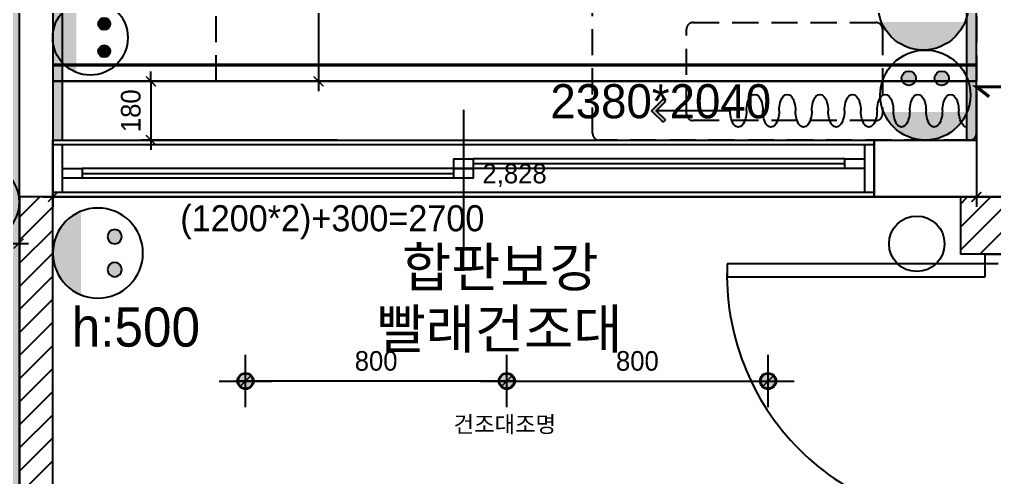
# Model space of a CAD drawing. Header units: inches. Extents: x 3778 to 56227, y -16914 to 35091.
# Drawn here: x 37166 to 40151, y -12470 to -11067 of the extents above; entities that cross this region are included whole.
import ezdxf
from ezdxf.enums import TextEntityAlignment as Align

# ---------------------------------------------------------------- set-up
doc = ezdxf.new("R2010")
doc.units = ezdxf.units.IN
doc.header["$LTSCALE"] = 100
doc.header["$MEASUREMENT"] = 0
doc.header["$PDSIZE"] = 700.071425
doc.linetypes.add('DH-HID2', pattern=[1.2, 0.8, -0.4])
doc.linetypes.add('HID', pattern=[2.5, 1.5, -1])
for name, color, linetype in [('0-ELC TEXT', 7, 'Continuous'), ('01. F-소품', 3, 'Continuous'), ('03-WAL NEW', 3, 'Continuous'), ('04-WIN', 4, 'Continuous'), ('06-LIGHT', 4, 'Continuous'), ('07-DIM WAL', 5, 'Continuous'), ('2-con', 2, 'Continuous'), ('3.기호.계단선', 30, 'Continuous'), ('CO-DO-FR', 7, 'Continuous'), ('CO-DOOR', 8, 'Continuous'), ('FU-FURM', 251, 'DH-HID2'), ('HAT', 8, 'Continuous'), ('RC-LIGHT', 7, 'Continuous'), ('도면층4', 4, 'Continuous'), ('도면층5', 5, 'Continuous'), ('설비', 140, 'Continuous')]:
    doc.layers.add(name, color=color, linetype=linetype)
doc.styles.add('HY 울릉도 L', font='')
doc.styles.add('코레일둥고', font='Korail_Round_Gothic_Medium.ttf')
doc.styles.add('휴먼엑스포', font='Expo M.ttf')
doc.styles.get('HY 울릉도 L').set_extended_font_data('HY울릉도L')
doc.dimstyles.new('30', dxfattribs={"dimscale": 30, "dimtxt": 2, "dimasz": 1, "dimexe": 1, "dimexo": 1, "dimgap": 1, "dimtad": 1, "dimdec": 0, "dimrnd": 0.05, "dimdsep": 46, "dimlunit": 6, "dimtxsty": 'HY 울릉도 L', "dimblk": 'ARCHTICK', "dimcen": 2.5, "dimdle": 1, "dimclrd": 133, "dimclre": 133, "dimclrt": 30, "dimadec": 0, "dimazin": 0, "dimtfac": 1, "dimtdec": 0, "dimtix": 1, "dimtmove": 2, "dimatfit": 3, "dimldrblk": 'ARCHTICK', "dimfxl": 0, "dimlwd": -1, "dimlwe": -1, "dimarcsym": 0})

# ---------------------------------------------------------------- blocks, each defined once
blk = doc.blocks.new('cjvjf')
blk.add_circle((150499, 65760.9), 85)
at = {"layer": '04-WIN'}
blk.add_lwpolyline([(150368.5, 65904.5), (147853.5, 65904.5), (147853.5, 66078.5), (150368.5, 66078.5)], close=True, dxfattribs=at)
at = {"layer": '2-con'}
for points in [[(150368.5, 65904.5), (150368.5, 66078.5), (150681.5, 66078.5), (150681.5, 70048.5), (149381.5, 70048.5), (149381.5, 69448.5), (149256.5, 69448.5), (149256.5, 69746.5), (148951.5, 69746.5), (148951.5, 69946.5), (149251.5, 69946.5), (149251.5, 70244.5), (150833.5, 70244.5), (150833.5, 65904.5), (150368.5, 65904.5)], [(147751.5, 65904.5), (147751.5, 69946.5), (148006.5, 69946.5), (148006.5, 69746.5), (147853.5, 69746.5), (147853.5, 65904.5), (147751.5, 65904.5)]]:
    blk.add_lwpolyline(points, dxfattribs=at)
at = {"layer": '도면층4'}
for p, q in [((149111, 66171.5), (149111, 65741.5)), ((147883.5, 65919), (147883.5, 66064)), ((150338.5, 66064), (150338.5, 65919)), ((149141, 66006.5), (150278.5, 66006.5)), ((147943.5, 65976.5), (149081, 65976.5))]:
    blk.add_line(p, q, dxfattribs=at)
for points in [[(147853.5, 65919), (150368.5, 65919), (150368.5, 66064), (147853.5, 66064)], [(149081, 65991.5), (149081, 66021.5), (149141, 66021.5), (149141, 65991.5)], [(150278.5, 65991.5), (150278.5, 66021.5), (150338.5, 66021.5), (150338.5, 65991.5)], [(147883.5, 65961.5), (147883.5, 65991.5), (147943.5, 65991.5), (147943.5, 65961.5)], [(149081, 65961.5), (149081, 65991.5), (149141, 65991.5), (149141, 65961.5)]]:
    blk.add_lwpolyline(points, close=True, dxfattribs=at)
at = {"layer": '도면층5'}
for p, q in [((150278.5, 66021.5), (149141, 66021.5)), ((149081, 65991.5), (147943.5, 65991.5)), ((150278.5, 65991.5), (149141, 65991.5)), ((149081, 65961.5), (147943.5, 65961.5))]:
    blk.add_line(p, q, dxfattribs=at)
at = {"layer": '도면층4', "style": '휴먼엑스포'}
blk.add_text('2380*2040', height=104.46, dxfattribs=at).set_placement((149377, 66145.3))
blk = doc.blocks.new('cjscjdeh')
at = {"layer": '03-WAL NEW'}
blk.add_lwpolyline([(148140.5, 73572.9), (148140.5, 73572.9, -0.414214), (148240.5, 73472.9), (148240.5, 69057.9), (147890.5, 69057.9), (147890.5, 69232.9), (148090.5, 69232.9), (148090.5, 73572.9)], format="xyb", dxfattribs=at)
blk.add_lwpolyline([(145008.5, 69232.9), (145008.5, 68104.9), (145110.5, 68104.9), (145110.5, 69232.9), (145008.5, 69232.9)], dxfattribs=at)
at = {"layer": 'CO-DO-FR', "color": 8}
for p, q in [((147965.5, 69057.9), (148165.5, 69057.9)), ((147965.5, 69027.9), (147965.5, 69057.9)), ((147965.5, 69057.9), (147965.5, 69057.9)), ((148005.5, 69027.9), (147965.5, 69027.9))]:
    blk.add_line(p, q, dxfattribs=at)
at = {"layer": 'CO-DOOR', "color": 8}
for p, q in [((147965.5, 69027.9), (147175.5, 69027.9)), ((147175.5, 69027.9), (147175.5, 68987.9)), ((147965.5, 68987.9), (147965.5, 69027.9)), ((147175.5, 68987.9), (147965.5, 68987.9))]:
    blk.add_line(p, q, dxfattribs=at)
blk.add_arc((147932, 68994.3), 757.2, 177.4598, 272.5402, dxfattribs=at)
at = {"layer": 'FU-FURM', "color": 8}
for p, q in [((145110.5, 70886.9), (145110.5, 69586.9)), ((145610.5, 69586.9), (145610.5, 70886.9)), ((145110.5, 69586.9), (145610.5, 69586.9))]:
    blk.add_line(p, q, dxfattribs=at)
for points in [[(146783.5, 71606.9), (147918.5, 71606.9, -0.414214), (147938.5, 71586.9), (147938.5, 69426.9, -0.414214), (147918.5, 69406.9), (146783.5, 69406.9, -0.414214), (146763.5, 69426.9), (146763.5, 71586.9, -0.414214)], [(147071, 69766.9), (147631, 69766.9, -0.414214), (147651, 69746.9), (147651, 69486.9, -0.414214), (147631, 69466.9), (147071, 69466.9, -0.414214), (147051, 69486.9), (147051, 69746.9, -0.414214)]]:
    blk.add_lwpolyline(points, format="xyb", close=True, dxfattribs=at)
at = {"layer": 'HAT', "color": 8, "linetype": 'Continuous'}
for p, q in [((147948.8, 69057.9), (148240.5, 69349.6)), ((145008.5, 69170.9), (145070.5, 69232.9)), ((147890.5, 69211.8), (147911.6, 69232.9)), ((147890.5, 69141), (147982.4, 69232.9)), ((147890.5, 69070.3), (148053.1, 69232.9)), ((145008.5, 69100.2), (145110.5, 69202.2)), ((145008.5, 69029.5), (145110.5, 69131.5)), ((145008.5, 68958.8), (145110.5, 69060.8)), ((145008.5, 68888.1), (145110.5, 68990.1)), ((145008.5, 68817.4), (145110.5, 68919.4)), ((145008.5, 68746.7), (145110.5, 68848.7)), ((145008.5, 68675.9), (145110.5, 68777.9)), ((145008.5, 68605.2), (145110.5, 68707.2)), ((145008.5, 68534.5), (145110.5, 68636.5)), ((145008.5, 68463.8), (145110.5, 68565.8)), ((145008.5, 68393.1), (145110.5, 68495.1)), ((145008.5, 68322.4), (145110.5, 68424.4))]:
    blk.add_line(p, q, dxfattribs=at)
at = {"layer": 'RC-LIGHT', "color": 8}
blk.add_line((147938.5, 69586.9), (145110.5, 69586.9), dxfattribs=at)
blk.add_blockref('cjvjf', (-2743, 3328.4))
blk = doc.blocks.new('FFSFDF')
at = {"layer": '01. F-소품'}
blk.add_hatch(color=8, dxfattribs=at).paths.add_polyline_path([(1567672.9, 1746751.1), (1567679.9, 1746744.1), (1567715.3, 1746779.4), (1567679.9, 1746814.8), (1567672.9, 1746807.7), (1567701.2, 1746779.4)])
at = {"layer": '01. F-소품', "color": 8}
for p, q in [((1567672.9, 1746807.7), (1567679.9, 1746814.8)), ((1567474.8, 1746779.4), (1567701.2, 1746779.4)), ((1567672.9, 1746751.1), (1567679.9, 1746744.1))]:
    blk.add_line(p, q, dxfattribs=at)
for points in [[(1567672.9, 1746807.7), (1567701.2, 1746779.4), (1567672.9, 1746751.1)], [(1567679.9, 1746814.8), (1567715.3, 1746779.4), (1567679.9, 1746744.1)]]:
    blk.add_lwpolyline(points, dxfattribs=at)
for centre, start_param, end_param in [((1566799.8, 1746779.4), 1.570796, 4.712389), ((1566899.8, 1746779.4), 1.570796, 4.712389), ((1566999.8, 1746779.4), 1.570796, 4.712389), ((1567099.8, 1746779.4), 1.570796, 4.712389), ((1567199.8, 1746779.4), 1.570796, 4.712389), ((1567299.8, 1746779.4), 1.570796, 4.712389), ((1567399.8, 1746779.4), 1.570796, 4.712389), ((1566749.8, 1746779.4), 6.283185, 7.853982), ((1566849.8, 1746779.4), 4.712389, 7.853982), ((1566949.8, 1746779.4), 4.712389, 7.853982), ((1567049.8, 1746779.4), 4.712389, 7.853982), ((1567149.8, 1746779.4), 4.712389, 7.853982), ((1567249.8, 1746779.4), 4.712389, 7.853982), ((1567349.8, 1746779.4), 4.712389, 7.853982), ((1567449.8, 1746779.4), 4.712389, 7.853982)]:
    blk.add_ellipse(centre, major_axis=(0, -50), ratio=0.5, start_param=start_param, end_param=end_param, dxfattribs=at)
blk = doc.blocks.new('_ArchTick')
at = {"color": 0, "linetype": 'ByBlock', "const_width": 0.15}
blk.add_lwpolyline([(-0.5, -0.5), (0.5, 0.5)], dxfattribs=at)
blk = doc.blocks.new('*D232')
at = {"layer": '07-DIM WAL', "color": 133}
for p, q in [((37567.9, -11257), (37567.9, -11227)), ((37567.9, -11257), (37567.9, -11437)), ((37597.9, -11257), (37597.9, -11257)), ((38137.9, -11437), (37537.9, -11437)), ((37567.9, -11437), (37567.9, -11467))]:
    blk.add_line(p, q, dxfattribs=at)
at = {"layer": 'Defpoints', "color": 0}
for p in [(37567.9, -11257), (37567.9, -11437), (38167.9, -11437)]:
    blk.add_point(p, dxfattribs=at)
at = {"layer": '07-DIM WAL', "color": 133, "xscale": 30, "yscale": 30, "zscale": 30}
for p, rotation in [((37567.9, -11257), 270), ((37567.9, -11437), 90)]:
    blk.add_blockref('_ArchTick', p, dxfattribs=dict(at, rotation=rotation))
at = {"layer": '07-DIM WAL', "color": 30, "insert": (37506.6, -11347), "char_height": 60, "attachment_point": 5, "rotation": 90, "style": 'HY 울릉도 L'}
blk.add_mtext('180', dxfattribs=at)
blk = doc.blocks.new('*D229')
at = {"layer": '07-DIM WAL', "color": 133}
for p, q in [((38081.5, -10322), (38081.5, -11287)), ((38111.5, -10352), (38111.5, -10352)), ((38111.5, -11257), (38111.5, -11257))]:
    blk.add_line(p, q, dxfattribs=at)
at = {"layer": 'Defpoints', "color": 0}
for p in [(38081.5, -10352), (38081.5, -11257), (38081.5, -11257)]:
    blk.add_point(p, dxfattribs=at)
at = {"layer": '07-DIM WAL', "color": 133, "xscale": 30, "yscale": 30, "zscale": 30}
for p, rotation in [((38081.5, -10352), 90), ((38081.5, -11257), 270)]:
    blk.add_blockref('_ArchTick', p, dxfattribs=dict(at, rotation=rotation))
at = {"layer": '07-DIM WAL', "color": 30, "insert": (38020.2, -10804.5), "char_height": 60, "attachment_point": 5, "rotation": 90, "style": 'HY 울릉도 L'}
blk.add_mtext('905', dxfattribs=at)
blk = doc.blocks.new('*D231')
at = {"layer": '07-DIM WAL', "color": 133}
for p, q in [((36228, -11754), (37193, -11754)), ((36258, -11772.7), (36258, -11784))]:
    blk.add_line(p, q, dxfattribs=at)
at = {"layer": 'Defpoints', "color": 0}
for p in [(36258, -11742.7), (37163, -11754), (37163, -11754)]:
    blk.add_point(p, dxfattribs=at)
at = {"layer": '07-DIM WAL', "color": 133, "xscale": 30, "yscale": 30, "zscale": 30, "rotation": 180}
blk.add_blockref('_ArchTick', (36258, -11754), dxfattribs=at)
at = {"layer": '07-DIM WAL', "color": 133, "xscale": 30, "yscale": 30, "zscale": 30}
blk.add_blockref('_ArchTick', (37163, -11754), dxfattribs=at)
at = {"layer": '07-DIM WAL', "color": 30, "insert": (36710.5, -11692.6), "char_height": 60, "attachment_point": 5, "style": 'HY 울릉도 L'}
blk.add_mtext('905', dxfattribs=at)
blk = doc.blocks.new('1')
at = {"linetype": 'Continuous'}
h = blk.add_hatch(color=4, dxfattribs=at)
h.dxf.hatch_style = 1
edge = h.paths.add_edge_path()
edge.add_arc((11539653.5, -14273503.8), 37.5, 0, 360)
at = {"color": 1, "linetype": 'Continuous'}
for p, q in [((11539653.5, -14273637.1), (11539653.5, -14273370.5)), ((11539520.2, -14273503.8), (11539786.8, -14273503.8))]:
    blk.add_line(p, q, dxfattribs=at)
at = {"color": 4, "linetype": 'Continuous'}
for radius in [41.5, 37.5]:
    blk.add_circle((11539653.5, -14273503.8), radius, dxfattribs=at)
blk = doc.blocks.new('egoo')
at = {"layer": '설비'}
h = blk.add_hatch(color=140, dxfattribs=at)
edge = h.paths.add_edge_path()
edge.add_arc((1015645.3, 443433.7), 22.3, 0, 360)
h = blk.add_hatch(color=140, dxfattribs=at)
edge = h.paths.add_edge_path()
edge.add_arc((1015747.7, 443433.7), 22.3, 0, 360)
h = blk.add_hatch(color=140, dxfattribs=at)
edge = h.paths.add_edge_path()
edge.add_line((1015826.3, 443329.1), (1015566.6, 443329.1))
edge.add_ellipse((1015696.5, 443381.5), major_axis=(99, 99), ratio=1, start_angle=156.9578, end_angle=293.0422)
at = {"layer": '설비', "color": 140}
for centre, radius in [((1015696.5, 443381.5), 140), ((1015645.3, 443433.7), 22.3), ((1015747.7, 443433.7), 22.3)]:
    blk.add_circle(centre, radius, dxfattribs=at)
blk = doc.blocks.new('ZHSTPS')
at = {"layer": 'RC-LIGHT'}
h = blk.add_hatch(color=10, dxfattribs=at)
edge = h.paths.add_edge_path()
edge.add_arc((185728.7, 67741.8), 22, 0, 360)
h = blk.add_hatch(color=10, dxfattribs=at)
edge = h.paths.add_edge_path()
edge.add_arc((185829.6, 67741.8), 22, 0, 360)
h = blk.add_hatch(color=10, dxfattribs=at)
edge = h.paths.add_edge_path()
edge.add_line((185907.1, 67638.7), (185651.2, 67638.7))
edge.add_ellipse((185779.2, 67690.3), major_axis=(97.6, 97.6), ratio=1, start_angle=156.9578, end_angle=293.0422)
at = {"layer": 'RC-LIGHT', "color": 10}
for centre, radius in [((185779.2, 67690.3), 138), ((185728.7, 67741.8), 22), ((185829.6, 67741.8), 22)]:
    blk.add_circle(centre, radius, dxfattribs=at)
blk = doc.blocks.new('*D374')
at = {"layer": '07-DIM WAL', "color": 133}
blk.add_line((38687.5, -12175), (37827.5, -12175), dxfattribs=at)
at = {"layer": 'Defpoints', "color": 0}
for p in [(37857.5, -12175), (37857.5, -12175), (38657.5, -12175)]:
    blk.add_point(p, dxfattribs=at)
at = {"layer": '07-DIM WAL', "color": 133, "xscale": 30, "yscale": 30, "zscale": 30, "rotation": 180}
blk.add_blockref('_ArchTick', (37857.5, -12175), dxfattribs=at)
at = {"layer": '07-DIM WAL', "color": 133, "xscale": 30, "yscale": 30, "zscale": 30}
blk.add_blockref('_ArchTick', (38657.5, -12175), dxfattribs=at)
at = {"layer": '07-DIM WAL', "color": 30, "insert": (38257.5, -12113.6), "char_height": 60, "attachment_point": 5, "style": 'HY 울릉도 L'}
blk.add_mtext('800', dxfattribs=at)
blk = doc.blocks.new('*D375')
at = {"layer": '07-DIM WAL', "color": 133}
for p, q in [((38627.5, -12175), (39487.5, -12175)), ((39457.5, -12205), (39457.5, -12205))]:
    blk.add_line(p, q, dxfattribs=at)
at = {"layer": 'Defpoints', "color": 0}
for p in [(38657.5, -12175), (39457.5, -12175), (39457.5, -12175)]:
    blk.add_point(p, dxfattribs=at)
at = {"layer": '07-DIM WAL', "color": 133, "xscale": 30, "yscale": 30, "zscale": 30, "rotation": 180}
blk.add_blockref('_ArchTick', (38657.5, -12175), dxfattribs=at)
at = {"layer": '07-DIM WAL', "color": 133, "xscale": 30, "yscale": 30, "zscale": 30}
blk.add_blockref('_ArchTick', (39457.5, -12175), dxfattribs=at)
at = {"layer": '07-DIM WAL', "color": 30, "insert": (39057.5, -12113.6), "char_height": 60, "attachment_point": 5, "style": 'HY 울릉도 L'}
blk.add_mtext('800', dxfattribs=at)
blk = doc.blocks.new('*D376')
at = {"layer": 'Defpoints', "color": 0}
for p in [(37267.5, -11257), (40095.5, -11257), (40095.5, -11611)]:
    blk.add_point(p, dxfattribs=at)
at = {"layer": 'HAT', "color": 133}
for p, q in [((37267.5, -11287), (37267.5, -11641)), ((40095.5, -11287), (40095.5, -11641)), ((37237.5, -11611), (40125.5, -11611))]:
    blk.add_line(p, q, dxfattribs=at)
at = {"layer": 'HAT', "color": 133, "xscale": 30, "yscale": 30, "zscale": 30, "rotation": 180}
blk.add_blockref('_ArchTick', (37267.5, -11611), dxfattribs=at)
at = {"layer": 'HAT', "color": 133, "xscale": 30, "yscale": 30, "zscale": 30}
blk.add_blockref('_ArchTick', (40095.5, -11611), dxfattribs=at)
at = {"layer": 'HAT', "color": 30, "insert": (38681.5, -11545), "char_height": 60, "attachment_point": 5, "style": 'HY 울릉도 L'}
blk.add_mtext('2,828', dxfattribs=at)

msp = doc.modelspace()

# ---------------------------------------------------------------- hatches: boundary and pattern name
at = {"layer": '3.기호.계단선'}
h = msp.add_hatch(color=10, dxfattribs=at)
h.dxf.hatch_style = 1
h.paths.add_polyline_path([(37135.5, -7769), (37135.6, -13643.2), (37165.6, -13643.2), (37165.5, -7769)])
h = msp.add_hatch(color=10, dxfattribs=at)
h.dxf.hatch_style = 1
h.paths.add_polyline_path([(37267.5, -7827), (37267.5, -11437), (37297.5, -11437), (37297.5, -7827)])
h = msp.add_hatch(color=10, dxfattribs=at)
h.dxf.hatch_style = 1
h.paths.add_polyline_path([(40065.5, -8067), (40065.5, -11437), (40095.5, -11437), (40095.5, -8067)])

# ---------------------------------------------------------------- linework, layer by layer
at = {"layer": '06-LIGHT', "color": 0, "linetype": 'HID', "const_width": 10}
msp.add_lwpolyline([(40095.5, -10062.5), (40194.9, -10062.5), (40194.9, -11273.7), (40095.5, -11273.7), (40134.6, -11303.9)], dxfattribs=at)
at = {"layer": '06-LIGHT', "color": 10, "linetype": 'HID', "const_width": 10}
msp.add_lwpolyline([(40095.5, -11207), (37267.5, -11207)], dxfattribs=at)
at = {"layer": '3.기호.계단선', "color": 10}
for points in [[(37135.5, -8078.2), (37135.6, -13643.2), (37165.6, -13643.2), (37165.5, -7769), (37135.5, -7769)], [(37267.5, -7827), (37267.5, -11437), (37297.5, -11437), (37297.5, -7827), (37267.5, -7827)], [(40065.5, -8067), (40065.5, -11437), (40095.5, -11437), (40095.5, -8067), (40065.5, -8067)]]:
    msp.add_lwpolyline(points, dxfattribs=at)
at = {"layer": 'RC-LIGHT'}
msp.add_line((40095.5, -11257), (37267.2, -11257), dxfattribs=at)

# ---------------------------------------------------------------- block references
msp.add_blockref('cjscjdeh', (-107843, -80843.8))
at = {"color": 0, "xscale": -1}
msp.add_blockref('FFSFDF', (1606816.2, -1758126.4), dxfattribs=at)
at = {"layer": 'RC-LIGHT', "color": 10}
for p in [(-145846.6, -78713.4), (-145840.1, -78989.3)]:
    msp.add_blockref('ZHSTPS', p, dxfattribs=at)
at = {"layer": 'RC-LIGHT', "color": 10, "xscale": -1, "rotation": 270}
msp.add_blockref('ZHSTPS', (-30284.8, -197562.2), dxfattribs=at)
at = {"layer": 'RC-LIGHT', "xscale": 0.6024096385271789, "yscale": 0.6024096385271789, "zscale": 0.6024096385271789}
for p in [(-6913740.9, 8586321.3), (-6912940.9, 8586321.3), (-6912140.9, 8586321.3)]:
    msp.add_blockref('1', p, dxfattribs=at)
at = {"layer": '설비', "color": 140, "yscale": 0.8214285869294655, "zscale": 0.8214285869294655}
for p, xscale, rotation in [((-326824, 823199.3), 0.8214285869294655, 270), ((401256.8, 822695.1), -0.8214285869294655, 90)]:
    msp.add_blockref('egoo', p, dxfattribs=dict(at, xscale=xscale, rotation=rotation))

# ---------------------------------------------------------------- texts
at = {"layer": '0-ELC TEXT', "style": '코레일둥고'}
msp.add_text('(1200*2)+300=2700', height=80, dxfattribs=at).set_placement((37657.9, -11716.3))
at = {"layer": '3.기호.계단선', "color": 10, "style": '코레일둥고'}
for s, p in [('합판보강', (38336.4, -11886.1)), ('빨래건조대', (38258.6, -12074.9))]:
    msp.add_text(s, height=120, dxfattribs=at).set_placement(p)
at = {"layer": 'RC-LIGHT', "color": 10, "style": '코레일둥고'}
msp.add_text('h:500', height=120, dxfattribs=at).set_placement((37325.5, -11949.6), align=Align.TOP_LEFT)
at = {"layer": '설비', "color": 140, "style": '코레일둥고'}
msp.add_text('건조대조명', height=50, dxfattribs=at).set_placement((38494.9, -12332.4))

# ---------------------------------------------------------------- dimensions: what is measured, and where the dimension line sits
at = {"layer": '07-DIM WAL'}
for base, p1, p2, override, picture, middle in [((38081.5, -11257), (38081.5, -10352), (38081.5, -11257), {"dimfxl": 1.25, "dimarcsym": 2}, '*D229', (38020.2, -10804.5)), ((37567.9, -11437), (37567.9, -11257), (38167.9, -11437), {"dimfxl": 2, "dimarcsym": 2}, '*D232', (37506.6, -11347))]:
    dim = msp.add_linear_dim(base=base, p1=p1, p2=p2, angle=90, dimstyle='30', override=override, dxfattribs=at)
    dim.commit()
    dim.dimension.update_dxf_attribs({"geometry": picture, "text_midpoint": middle})
for base, p1, p2, picture, middle in [((37163, -11754), (36258, -11742.7), (37163, -11754), '*D231', (36710.5, -11692.6)), ((37857.5, -12175), (38657.5, -12175), (37857.5, -12175), '*D374', (38257.5, -12113.6)), ((39457.5, -12175), (38657.5, -12175), (39457.5, -12175), '*D375', (39057.5, -12113.6))]:
    dim = msp.add_linear_dim(base=base, p1=p1, p2=p2, dimstyle='30', override={"dimfxl": 1.25, "dimarcsym": 2}, dxfattribs=at)
    dim.commit()
    dim.dimension.update_dxf_attribs({"geometry": picture, "text_midpoint": middle})
at = {"layer": 'HAT'}
dim = msp.add_linear_dim(base=(40095.5, -11611), p1=(37267.5, -11257), p2=(40095.5, -11257), dimstyle='30', override={"dimfxl": 1.25, "dimarcsym": 2}, dxfattribs=at)
dim.commit()
dim.dimension.update_dxf_attribs({"geometry": '*D376', "text_midpoint": (38681.5, -11545)})

doc.saveas('drawing.dxf')
